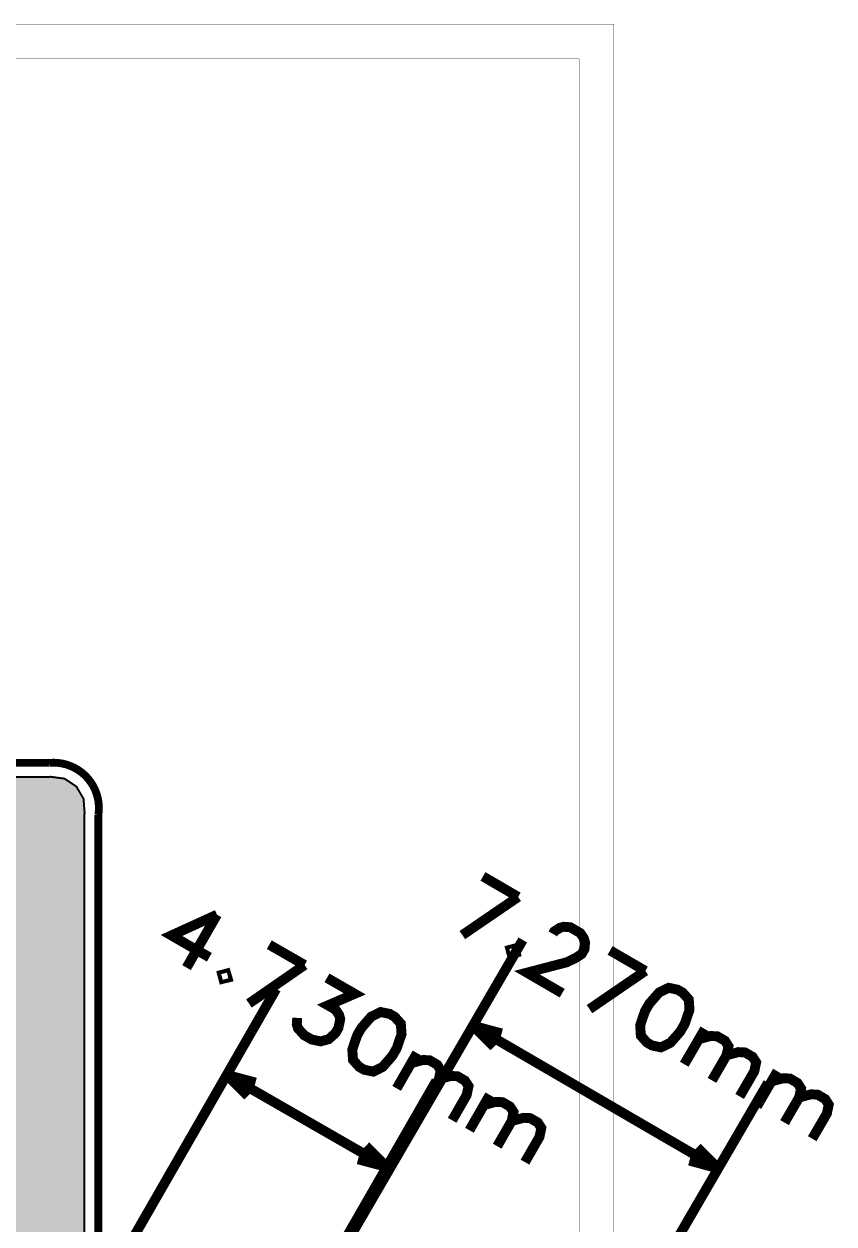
# Model space of a CAD drawing. Header units: millimetres. Extents: x 128 to 251, y -73 to 33.
# Drawn here: x 230 to 250.75, y 2.54 to 33.28 of the extents above; entities that cross this region are included whole.
import ezdxf

# ---------------------------------------------------------------- set-up
doc = ezdxf.new("R2010")
doc.units = ezdxf.units.MM
doc.header["$MEASUREMENT"] = 0
for name, color, linetype, true_color in [('Board-Outline-Layer', 7, 'Continuous', 0xff00ff), ('Bottom-Layer', 7, 'Continuous', 0x0000ff), ('Document-Layer', 7, 'Continuous', 0xffffff), ('Top-Layer', 7, 'Continuous', 0xff0000)]:
    doc.layers.add(name, color=color, linetype=linetype, true_color=true_color)

msp = doc.modelspace()

# ---------------------------------------------------------------- hatches: boundary and pattern name
at = {"layer": 'Bottom-Layer'}
msp.add_hatch(color=256, dxfattribs=at).paths.add_polyline_path([(139.908, 21.105), (140.301, 21.105), (139.878, 20.881), (139.56, 20.524), (139.385, 20.08), (139.375, 19.602), (139.531, 19.15), (139.833, 18.78), (140.246, 18.538), (140.716, 18.454), (141.187, 18.538), (141.599, 18.78), (141.902, 19.15), (142.058, 19.602), (142.048, 20.08), (141.873, 20.524), (141.554, 20.881), (141.132, 21.105), (163.541, 21.105), (163.584, 21.107), (163.626, 21.115), (163.864, 21.098), (164.047, 20.945), (164.108, 20.714), (164.107, 20.705), (164.107, 20.695), (164.107, 15.941), (164.15, 15.447), (164.358, 14.996), (164.707, 14.641), (165.154, 14.426), (165.648, 14.374), (166.475, 14.374), (166.293, 14.159), (166.228, 13.885), (166.228, 12.785), (166.31, 12.481), (166.532, 12.258), (166.836, 12.177), (167.936, 12.177), (168.24, 12.258), (168.463, 12.481), (168.544, 12.785), (168.544, 13.885), (168.479, 14.159), (168.298, 14.374), (185.166, 14.376), (185.189, 14.374), (185.213, 14.374), (185.291, 14.376), (185.771, 14.283), (186.183, 14.018), (186.468, 13.621), (186.586, 13.147), (186.586, 10.433), (186.577, 9.929), (186.723, 9.445), (187.009, 9.03), (187.408, 8.722), (187.883, 8.55), (188.387, 8.532), (203.241, 8.641), (202.829, 8.401), (202.526, 8.035), (202.368, 7.586), (202.375, 7.11), (202.545, 6.665), (202.858, 6.307), (203.276, 6.079), (203.747, 6.008), (204.213, 6.105), (204.617, 6.356), (204.909, 6.732), (205.054, 7.185), (205.034, 7.66), (204.851, 8.1), (204.528, 8.449), (204.104, 8.665), (204.634, 8.898), (205.079, 9.268), (205.405, 9.747), (205.585, 10.297), (205.589, 10.327), (205.59, 10.358), (205.591, 13.287), (205.714, 13.592), (205.933, 13.837), (206.223, 13.993), (230.64, 13.993), (230.657, 13.993), (230.674, 13.995), (231.034, 13.948), (231.338, 13.746), (231.522, 13.432), (231.549, 13.07), (231.545, 13.043), (231.544, 13.017), (231.544, -4.89), (231.561, -5.618), (231.753, -6.32), (232.11, -6.955), (232.609, -7.485), (233.221, -7.879), (236.511, -9.687), (236.878, -10.054), (236.878, -18.76), (220.036, -47.654), (220, -47.741), (219.987, -47.835), (219.987, -49.818), (205.252, -65.512), (204.899, -65.718), (204.522, -65.877), (204.798, -65.5), (204.931, -65.051), (204.903, -64.585), (204.719, -64.155), (204.399, -63.813), (203.983, -63.6), (203.519, -63.54), (203.063, -63.642), (202.668, -63.892), (202.381, -64.262), (202.237, -64.706), (202.252, -65.174), (202.424, -65.608), (202.734, -65.959), (202.032, -65.693), (201.412, -65.269), (190.417, -54.469), (189.885, -54.039), (189.272, -53.734), (188.608, -53.57), (187.924, -53.554), (187.252, -53.686), (186.626, -53.961), (186.074, -54.365), (186.07, -54.368), (186.067, -54.372), (179.529, -60.687), (178.91, -61.051), (178.228, -61.276), (177.513, -61.353), (176.799, -61.277), (176.116, -61.053), (175.496, -60.689), (163.679, -48.655), (163.279, -48.335), (162.795, -48.168), (162.283, -48.173), (161.802, -48.349), (161.408, -48.677), (161.394, -48.695), (161.382, -48.713), (159.334, -51.863), (159.102, -52.068), (158.808, -52.169), (158.498, -52.15), (158.218, -52.014), (158.204, -52.004), (158.19, -51.995), (143.718, -43.141), (143.28, -42.7), (142.939, -42.181), (142.708, -41.604), (142.597, -40.993), (142.597, -40.989), (142.597, -40.985), (141.856, -33.79), (142.235, -34.091), (142.696, -34.239), (143.179, -34.217), (143.624, -34.026), (143.974, -33.692), (144.184, -33.256), (144.228, -32.774), (144.1, -32.307), (143.817, -31.914), (143.414, -31.646), (142.942, -31.537), (142.462, -31.599), (142.035, -31.826), (141.714, -32.189), (141.714, -31.591), (141.709, -30.467), (141.709, -2.111), (141.701, -2.033), (141.676, -1.959), (141.427, -1.592), (141.077, -1.321), (140.661, -1.172), (140.629, -1.168), (140.597, -1.166), (139.838, -1.166), (139.818, -1.167), (139.797, -1.168), (139.527, -1.118), (139.336, -0.921), (139.292, -0.649), (139.295, -0.624), (139.296, -0.598), (139.293, 20.608), (139.376, 20.878), (139.588, 21.063), (139.867, 21.107), (139.887, 21.106)])
at = {"layer": 'Top-Layer'}
msp.add_hatch(color=256, dxfattribs=at).paths.add_polyline_path([(139.908, 21.105), (140.301, 21.105), (139.878, 20.881), (139.56, 20.524), (139.385, 20.08), (139.375, 19.602), (139.531, 19.15), (139.833, 18.78), (140.246, 18.538), (140.716, 18.454), (141.187, 18.538), (141.599, 18.78), (141.902, 19.15), (142.058, 19.602), (142.048, 20.08), (141.873, 20.524), (141.554, 20.881), (141.132, 21.105), (163.541, 21.105), (163.584, 21.107), (163.626, 21.115), (163.864, 21.098), (164.047, 20.945), (164.108, 20.714), (164.107, 20.705), (164.107, 20.695), (164.107, 15.941), (164.15, 15.447), (164.358, 14.996), (164.707, 14.641), (165.154, 14.426), (165.648, 14.374), (166.475, 14.374), (166.293, 14.159), (166.228, 13.885), (166.228, 12.825), (162.744, 9.341), (162.645, 9.192), (162.61, 9.017), (162.61, 0.86), (162.441, 0.597), (162.412, 0.286), (162.528, -0.004), (162.765, -0.208), (163.068, -0.282), (163.372, -0.208), (163.608, -0.004), (163.725, 0.286), (163.695, 0.597), (163.526, 0.86), (163.526, 8.827), (166.876, 12.177), (167.936, 12.177), (168.24, 12.258), (168.463, 12.481), (168.544, 12.785), (168.544, 12.877), (178.246, 12.877), (184.334, 6.788), (184.483, 6.689), (184.658, 6.654), (196.026, 6.654), (198.304, 4.375), (198.453, 4.276), (198.628, 4.241), (205.359, 4.241), (205.535, 4.276), (205.683, 4.375), (207.2, 5.892), (208.002, 5.892), (208.263, 5.498), (208.656, 5.234), (209.119, 5.142), (211.019, 5.142), (211.482, 5.234), (211.874, 5.496), (212.136, 5.888), (212.228, 6.35), (212.136, 6.812), (211.874, 7.204), (211.482, 7.466), (211.019, 7.558), (209.119, 7.558), (208.656, 7.466), (208.263, 7.202), (208.002, 6.808), (207.01, 6.808), (206.835, 6.773), (206.686, 6.674), (205.17, 5.157), (198.818, 5.157), (196.539, 7.436), (196.391, 7.535), (196.215, 7.57), (184.848, 7.57), (178.759, 13.659), (178.611, 13.758), (178.435, 13.793), (168.544, 13.793), (168.544, 13.885), (168.479, 14.159), (168.298, 14.374), (185.166, 14.376), (185.189, 14.374), (185.213, 14.374), (185.291, 14.376), (185.771, 14.283), (186.183, 14.018), (186.468, 13.621), (186.586, 13.147), (186.586, 10.433), (186.577, 9.929), (186.723, 9.445), (187.009, 9.03), (187.408, 8.722), (187.883, 8.55), (188.387, 8.532), (203.241, 8.641), (202.829, 8.401), (202.526, 8.035), (202.368, 7.586), (202.375, 7.11), (202.545, 6.665), (202.858, 6.307), (203.276, 6.079), (203.747, 6.008), (204.213, 6.105), (204.617, 6.356), (204.909, 6.732), (205.054, 7.185), (205.034, 7.66), (204.851, 8.1), (204.528, 8.449), (204.104, 8.665), (204.634, 8.898), (205.079, 9.268), (205.405, 9.747), (205.585, 10.297), (205.589, 10.327), (205.59, 10.358), (205.591, 13.287), (205.714, 13.592), (205.933, 13.837), (206.223, 13.993), (230.64, 13.993), (230.657, 13.993), (230.674, 13.995), (231.034, 13.948), (231.338, 13.746), (231.522, 13.432), (231.549, 13.07), (231.545, 13.043), (231.544, 13.017), (231.544, -4.89), (231.561, -5.618), (231.753, -6.32), (232.11, -6.955), (232.609, -7.485), (233.221, -7.879), (236.511, -9.687), (236.878, -10.054), (236.878, -18.76), (220.036, -47.654), (220, -47.741), (219.987, -47.835), (219.987, -49.818), (205.252, -65.512), (204.899, -65.718), (204.522, -65.877), (204.798, -65.5), (204.931, -65.051), (204.903, -64.585), (204.719, -64.155), (204.399, -63.813), (203.983, -63.6), (203.519, -63.54), (203.063, -63.642), (202.668, -63.892), (202.381, -64.262), (202.237, -64.706), (202.252, -65.174), (202.424, -65.608), (202.734, -65.959), (202.032, -65.693), (201.412, -65.269), (190.417, -54.469), (189.885, -54.039), (189.272, -53.734), (188.608, -53.57), (187.924, -53.554), (187.252, -53.686), (186.626, -53.961), (186.074, -54.365), (186.07, -54.368), (186.067, -54.372), (179.529, -60.687), (178.91, -61.051), (178.228, -61.276), (177.513, -61.353), (176.799, -61.277), (176.116, -61.053), (175.496, -60.689), (163.679, -48.655), (163.279, -48.335), (162.795, -48.168), (162.283, -48.173), (161.802, -48.349), (161.408, -48.677), (161.394, -48.695), (161.382, -48.713), (159.334, -51.863), (159.102, -52.068), (158.808, -52.169), (158.498, -52.15), (158.218, -52.014), (158.204, -52.004), (158.19, -51.995), (143.718, -43.141), (143.28, -42.7), (142.939, -42.181), (142.708, -41.604), (142.597, -40.993), (142.597, -40.989), (142.597, -40.985), (141.856, -33.79), (142.235, -34.091), (142.696, -34.239), (143.179, -34.217), (143.624, -34.026), (143.974, -33.692), (144.184, -33.256), (144.228, -32.774), (144.1, -32.307), (143.817, -31.914), (143.414, -31.646), (142.942, -31.537), (142.462, -31.599), (142.035, -31.826), (141.714, -32.189), (141.714, -31.591), (141.709, -30.467), (141.709, -2.111), (141.701, -2.033), (141.676, -1.959), (141.427, -1.592), (141.077, -1.321), (140.661, -1.172), (140.629, -1.168), (140.597, -1.166), (139.838, -1.166), (139.818, -1.167), (139.797, -1.168), (139.527, -1.118), (139.336, -0.921), (139.292, -0.649), (139.295, -0.624), (139.296, -0.598), (139.293, 20.608), (139.376, 20.878), (139.588, 21.063), (139.867, 21.107), (139.887, 21.106)])

# ---------------------------------------------------------------- linework, layer by layer
at = {"layer": 'Board-Outline-Layer', "const_width": 0.2}
for points in [[(206.17, 14.351), (230.638, 14.351)], [(231.902, 13.015), (231.902, -4.908)]]:
    msp.add_lwpolyline(points, dxfattribs=at)
msp.add_lwpolyline([(230.638, 14.351, -0.49), (231.902, 13.015)], format="xyb", dxfattribs=at)
at = {"layer": 'Bottom-Layer', "const_width": 0.00508}
msp.add_lwpolyline([(127.635, -72.898), (127.635, 32.385), (244.221, 32.385), (244.221, -72.898)], close=True, dxfattribs=at)
at = {"layer": 'Bottom-Layer', "const_width": 0.0508}
msp.add_lwpolyline([(206.223, 13.993), (230.64, 13.993), (230.657, 13.993), (230.674, 13.995), (231.034, 13.948), (231.338, 13.746), (231.522, 13.432), (231.549, 13.07), (231.545, 13.043), (231.544, 13.017), (231.544, -4.89), (231.561, -5.618), (231.753, -6.32), (232.11, -6.955), (232.609, -7.485), (233.221, -7.879), (236.511, -9.687), (236.878, -10.054), (236.878, -18.76), (220.036, -47.654), (220, -47.741), (219.987, -47.835), (219.987, -49.818), (205.252, -65.512)], dxfattribs=at)
at = {"layer": 'Document-Layer', "const_width": 0.254}
for points in [[(241.756, 11.443), (242.658, 10.918)], [(242.658, 10.918), (241.228, 9.94)], [(234.942, 10.463), (233.774, 9.931), (234.746, 9.372)], [(234.942, 10.463), (234.162, 9.107)], [(243.547, 9.971), (243.584, 10.035), (243.726, 10.126), (243.826, 10.153), (243.993, 10.141), (244.25, 9.992), (244.342, 9.853), (244.371, 9.751), (244.359, 9.584), (244.284, 9.455), (244.145, 9.362), (243.903, 9.244), (242.883, 8.977), (243.786, 8.452)], [(230.881, -10.633), (242.776, 9.815)], [(236.281, 9.694), (237.186, 9.174)], [(245.014, 9.547), (245.916, 9.023)], [(237.186, 9.174), (235.761, 8.188)], [(237.759, 8.845), (238.47, 8.436), (237.785, 8.141), (237.979, 8.03), (238.072, 7.891), (238.099, 7.791), (238.052, 7.56), (237.977, 7.43), (237.802, 7.273), (237.597, 7.218), (237.367, 7.265), (237.173, 7.377), (237.016, 7.552), (236.986, 7.654), (236.997, 7.82)], [(245.916, 9.023), (244.486, 8.044)], [(226.78, -8.276), (236.457, 8.561)], [(241.499, 7.619), (242.234, 7.42)], [(241.499, 7.619), (242.036, 7.079)], [(241.499, 7.619), (247.783, 3.964)], [(247.439, 7.534), (246.914, 6.632)], [(247.289, 7.275), (247.594, 7.356), (247.762, 7.346), (247.955, 7.234), (248.046, 7.093), (247.998, 6.862), (247.624, 6.219)], [(247.998, 6.862), (248.303, 6.943), (248.471, 6.934), (248.664, 6.821), (248.756, 6.68), (248.707, 6.45), (248.333, 5.807)], [(240.065, 6.919), (239.545, 6.014)], [(239.915, 6.659), (240.221, 6.741), (240.388, 6.733), (240.582, 6.621), (240.674, 6.48), (240.627, 6.25), (240.256, 5.605)], [(235.192, 6.359), (235.732, 5.821)], [(235.192, 6.359), (235.928, 6.163)], [(239.293, 4.002), (235.192, 6.359)], [(240.627, 6.25), (240.932, 6.332), (241.1, 6.324), (241.294, 6.212), (241.386, 6.072), (241.338, 5.841), (240.967, 5.196)], [(249.299, 6.452), (248.774, 5.55)], [(230.881, -10.633), (240.558, 6.204)], [(237.165, -14.289), (249.06, 6.159)], [(249.148, 6.193), (249.454, 6.274), (249.622, 6.265), (249.815, 6.152), (249.906, 6.011), (249.857, 5.781), (249.483, 5.137)], [(241.93, 5.847), (241.41, 4.941)], [(249.857, 5.781), (250.163, 5.862), (250.331, 5.852), (250.524, 5.74), (250.615, 5.598), (250.567, 5.368), (250.192, 4.725)], [(241.781, 5.587), (242.086, 5.669), (242.254, 5.66), (242.448, 5.549), (242.539, 5.408), (242.492, 5.178), (242.121, 4.533)], [(242.492, 5.178), (242.797, 5.26), (242.965, 5.252), (243.159, 5.14), (243.251, 4.999), (243.203, 4.769), (242.832, 4.124)], [(239.293, 4.002), (238.753, 4.54)], [(247.783, 3.964), (247.246, 4.504)], [(239.293, 4.002), (238.556, 4.198)], [(247.783, 3.964), (247.047, 4.164)]]:
    msp.add_lwpolyline(points, dxfattribs=at)
for points in [[(242.563, 9.592), (242.462, 9.566), (242.489, 9.465), (242.591, 9.49)], [(235.177, 8.951), (235.077, 8.924), (235.104, 8.824), (235.207, 8.849)], [(246.744, 8.541), (246.514, 8.59), (246.272, 8.472), (246.02, 8.186), (245.908, 7.993), (245.784, 7.633), (245.801, 7.365), (245.957, 7.189), (246.087, 7.113), (246.317, 7.064), (246.559, 7.182), (246.81, 7.468), (246.923, 7.661), (247.047, 8.021), (247.03, 8.29), (246.873, 8.466)], [(239.364, 7.922), (239.134, 7.969), (238.892, 7.85), (238.642, 7.563), (238.531, 7.37), (238.409, 7.009), (238.427, 6.741), (238.584, 6.565), (238.714, 6.491), (238.945, 6.443), (239.186, 6.562), (239.436, 6.849), (239.547, 7.043), (239.67, 7.404), (239.651, 7.672), (239.494, 7.847)]]:
    msp.add_lwpolyline(points, close=True, dxfattribs=at)
at = {"layer": 'Top-Layer', "const_width": 0.00508}
msp.add_lwpolyline([(131.191, -70.231), (131.191, 33.274), (245.11, 33.274), (245.11, -70.231)], close=True, dxfattribs=at)
at = {"layer": 'Top-Layer', "const_width": 0.0508}
msp.add_lwpolyline([(206.223, 13.993), (230.64, 13.993), (230.657, 13.993), (230.674, 13.995), (231.034, 13.948), (231.338, 13.746), (231.522, 13.432), (231.549, 13.07), (231.545, 13.043), (231.544, 13.017), (231.544, -4.89), (231.561, -5.618), (231.753, -6.32), (232.11, -6.955), (232.609, -7.485), (233.221, -7.879), (236.511, -9.687), (236.878, -10.054), (236.878, -18.76), (220.036, -47.654), (220, -47.741), (219.987, -47.835), (219.987, -49.818), (205.252, -65.512)], dxfattribs=at)

doc.saveas('drawing.dxf')
